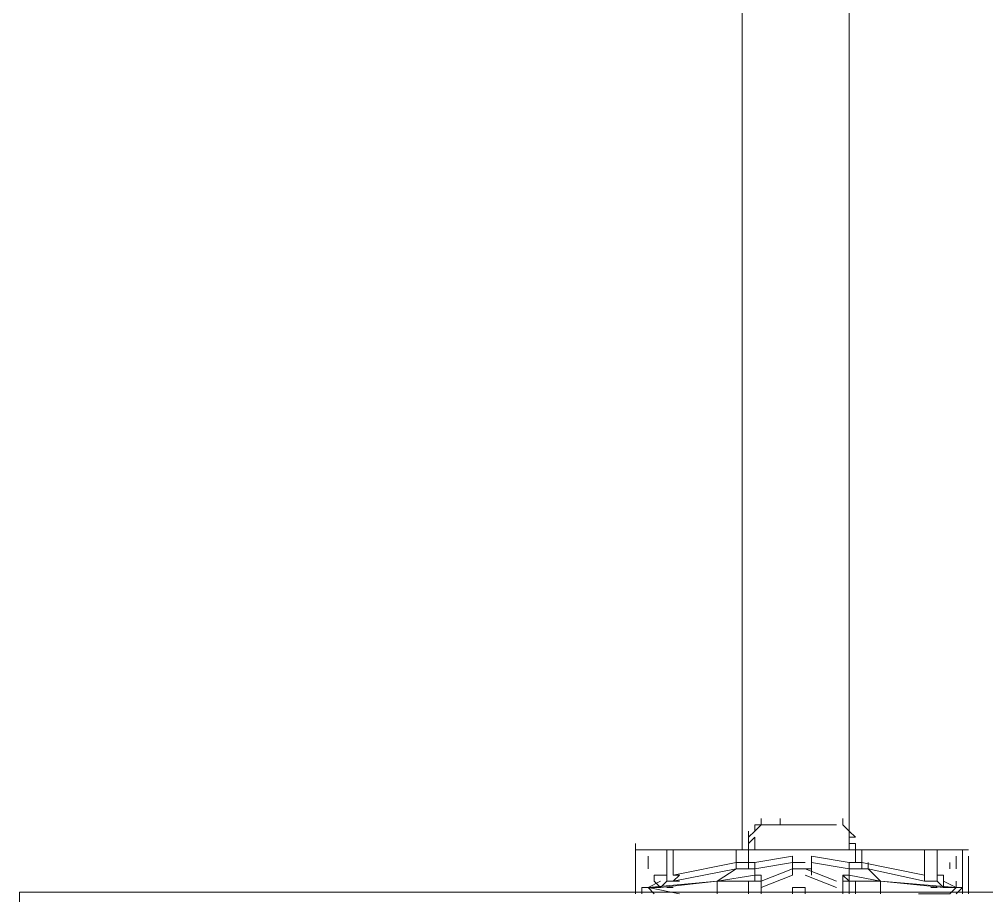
# Model space of a CAD drawing. Header units: feet. Extents: x -13743 to 68376, y -48 to 67763.
# Drawn here: x 6884.6 to 6934.43, y 67539.29 to 67584.44 of the extents above; entities that cross this region are included whole.
import ezdxf

# ---------------------------------------------------------------- set-up
doc = ezdxf.new("R2010")
doc.units = ezdxf.units.FT
doc.header["$MEASUREMENT"] = 0

# ---------------------------------------------------------------- blocks, each defined once
blk = doc.blocks.new('A$C47dfd34d')
at = {"lineweight": 5}
for points in [[(18.60591, 0.41332), (18.8109, 0.41332), (18.8109, 0), (18.60591, 0)], [(18.81878, 0.22332), (18.81712, 0.22332), (18.81712, 0.21999), (18.81878, 0.21999)], [(18.81045, 0.21999), (18.81378, 0.21999)], [(18.82045, 0.20333), (18.81878, 0.19333), (18.81712, 0.19333), (18.81878, 0.20333)], [(18.81545, 0.19499), (18.81378, 0.19499)], [(18.81378, 0.19499), (18.81545, 0.19499), (18.81378, 0.19333)], [(18.81378, 0.19333), (18.81378, 0.19499)], [(18.82545, 0.19333), (18.82378, 0.19333), (18.82212, 0.19333), (18.82378, 0.19333)]]:
    blk.add_lwpolyline(points, close=True, dxfattribs=at)
for points in [[(18.81045, 0.24499), (18.81212, 0.24666), (18.81212, 0.24332), (18.81378, 0.24499), (18.81545, 0.24499), (18.81545, 0.24166), (18.82212, 0.24166), (18.82212, 0.24999), (18.81045, 0.24999), (18.82045, 0.24999), (18.82212, 0.24999), (18.82378, 0.24999)], [(18.81045, 0.24832), (18.81212, 0.24832)], [(18.81045, 0.23832), (18.81212, 0.24666)], [(18.81212, 0.24666), (18.81212, 0.24832), (18.81212, 0.24666)], [(18.81378, 0.24332), (18.81212, 0.24666), (18.81378, 0.22832), (18.81212, 0.24332), (18.81378, 0.24166), (18.81545, 0.24166)], [(18.81712, 0.24666), (18.81878, 0.24666), (18.82045, 0.24666)], [(18.81878, 0.24666), (18.81712, 0.24666), (18.81878, 0.24666)], [(18.81212, 0.23999), (18.81212, 0.24166)], [(18.81378, 0.23832), (18.81378, 0.24166)], [(18.81712, 0.21832), (18.81545, 0.21832), (18.81378, 0.22832), (18.81712, 0.22332), (18.81378, 0.23999), (18.81545, 0.23832), (18.81545, 0.23999), (18.82212, 0.23999), (18.82212, 0.24166)], [(18.82212, 0.23999), (18.82212, 0.22332), (18.81878, 0.22332), (18.81712, 0.22332), (18.81878, 0.22332), (18.81545, 0.23999)], [(18.81045, 0.21666), (18.81378, 0.21666), (18.81545, 0.21666), (18.81545, 0.21832), (18.81378, 0.21832), (18.81378, 0.22832), (18.81045, 0.22832)], [(18.81712, 0.21999), (18.81712, 0.21832), (18.81878, 0.21832), (18.81878, 0.21999), (18.82212, 0.21999), (18.82212, 0.22332)], [(19.73753, 0.22166), (19.73253, 0.22166), (19.72753, 0.22166), (18.82212, 0.22166)], [(18.81378, 0.21999), (18.81378, 0.21666), (18.81378, 0.21832), (18.81545, 0.21832), (18.81712, 0.21832), (18.81878, 0.20832), (18.81712, 0.20832), (18.81712, 0.20333), (18.81878, 0.20333)], [(18.81378, 0.19666), (18.81712, 0.20499), (18.81712, 0.20832), (18.81378, 0.21666), (18.81545, 0.21666), (18.81545, 0.21832), (18.81378, 0.21832), (18.81545, 0.21832), (18.81378, 0.21832), (18.81545, 0.21832)], [(18.81878, 0.20499), (18.81878, 0.20832), (18.82045, 0.20832), (18.81878, 0.21832)], [(18.82878, 0.20166), (18.82878, 0.19666), (18.82878, 0.21666), (18.82711, 0.21832), (18.82545, 0.21999), (18.82378, 0.21999), (18.82545, 0.21832), (18.82378, 0.21832), (18.82212, 0.21832), (18.82212, 0.19166)], [(18.82212, 0.19333), (18.82212, 0.21832), (18.82212, 0.21999), (18.82378, 0.21999), (18.82545, 0.21999), (18.82378, 0.21999), (18.82212, 0.21999), (18.82378, 0.21999), (18.82545, 0.21999), (18.82711, 0.21999)], [(18.82545, 0.21999), (18.82711, 0.21832), (18.82878, 0.21832), (18.82711, 0.21832), (18.82878, 0.21832), (18.82878, 0.21666)], [(18.82545, 0.21832), (18.82545, 0.21832)], [(18.81212, 0.21666), (18.81545, 0.20832), (18.81712, 0.20832), (18.81712, 0.20499)], [(18.82878, 0.21166), (18.82878, 0.21666), (18.83045, 0.21666)], [(18.82878, 0.19999), (18.82878, 0.20166), (18.82878, 0.21166), (18.83045, 0.21166)], [(18.81045, 0.20499), (18.81212, 0.20499), (18.81212, 0.20832), (18.81045, 0.20832)], [(18.81212, 0.19666), (18.81545, 0.20499)], [(18.81712, 0.20333), (18.81545, 0.20333)], [(18.81045, 0.19333), (18.81378, 0.19333), (18.81545, 0.19333), (18.81545, 0.19499), (18.81378, 0.19499), (18.81045, 0.19499)], [(18.83045, 0.19499), (18.82878, 0.19499), (18.82711, 0.19333), (18.82545, 0.19166), (18.82545, 0.19333), (18.82711, 0.19333), (18.82878, 0.19499)], [(18.81045, 0.18499), (18.81378, 0.18499), (18.81378, 0.19333), (18.81545, 0.19333)], [(18.82212, 0.16999), (18.82212, 0.17333), (18.81545, 0.17333), (18.81378, 0.17333), (18.81712, 0.18833), (18.81712, 0.18999), (18.81878, 0.18999), (18.81878, 0.19166), (18.82212, 0.19166), (18.82212, 0.19333), (18.82378, 0.19333), (18.82545, 0.19333), (18.82378, 0.19333), (18.82545, 0.19333), (18.82711, 0.19333), (19.72753, 0.19333), (19.73253, 0.19333), (19.73753, 0.19333)], [(18.81878, 0.18999), (18.81712, 0.18999), (18.81712, 0.18833), (18.81378, 0.18499), (18.81545, 0.19333), (18.81712, 0.19333), (18.81878, 0.19333), (18.81878, 0.19166), (18.81878, 0.19333), (18.81712, 0.19333), (18.81712, 0.18833), (18.81878, 0.18833)], [(18.82378, 0.19333), (18.82378, 0.19166), (18.82212, 0.19166), (18.82212, 0.18999)], [(18.82545, 0.19333), (18.82545, 0.19333)], [(18.82711, 0.19333), (18.82878, 0.19333)], [(18.81045, 0.19166), (18.81378, 0.19166)], [(18.81545, 0.17333), (18.81878, 0.18999), (18.82212, 0.18999), (18.82212, 0.17333)], [(18.81378, 0.16499), (18.81212, 0.16499), (18.81212, 0.16833), (18.81378, 0.18499), (18.81212, 0.16499), (18.81045, 0.16666), (18.81045, 0.17499)], [(18.81545, 0.16999), (18.81378, 0.16999), (18.81378, 0.17333)], [(18.81212, 0.16999), (18.81212, 0.17166)], [(18.82045, 0.16333), (18.82212, 0.16333), (18.82212, 0.16999), (18.81545, 0.16999), (18.81545, 0.16833), (18.81212, 0.16833), (18.81378, 0.16999)], [(18.81045, 0.16499), (18.81212, 0.16333), (18.81212, 0.16499), (18.81378, 0.16833)], [(18.81045, 0.16666), (18.81212, 0.16499), (18.81212, 0.16333), (18.81378, 0.16333)], [(18.81878, 0.16666), (18.81712, 0.16666)], [(18.81878, 0.16499), (18.81712, 0.16499), (18.81878, 0.16499), (18.82045, 0.16499)], [(18.81045, 0.16333), (18.82212, 0.16333), (18.82212, 0.16166)], [(18.82045, 0.16166), (18.81045, 0.16166)]]:
    blk.add_lwpolyline(points, dxfattribs=at)

msp = doc.modelspace()

# ---------------------------------------------------------------- block references
at = {"xscale": 194.318304, "yscale": 194.318304, "zscale": 194.318304, "rotation": 90}
msp.add_blockref('A$C47dfd34d', (6964.919, 63884.172), dxfattribs=at)

doc.saveas('drawing.dxf')
